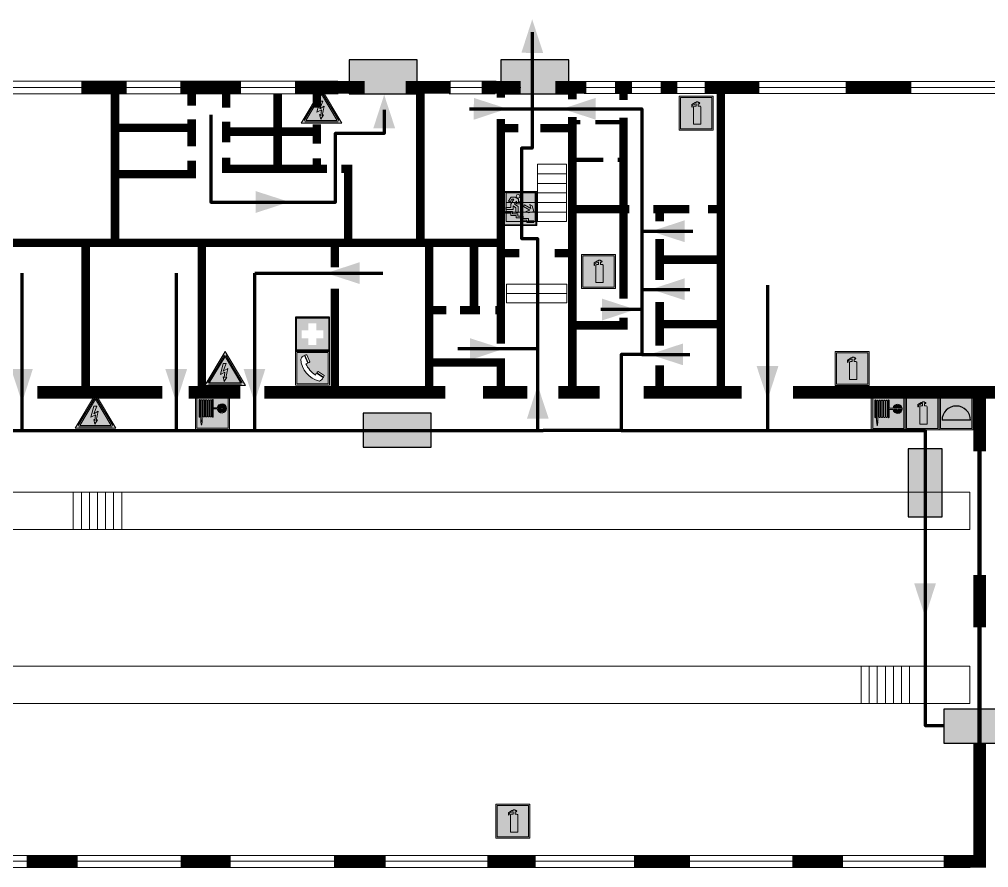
# Model space of a CAD drawing. Header units: millimetres. Extents: x 13114 to 67229, y 22859 to 38520.
# Drawn here: x 30221.7 to 30449.9, y 25887.1 to 26086.8 of the extents above; entities that cross this region are included whole.
import ezdxf

# ---------------------------------------------------------------- set-up
doc = ezdxf.new("R2010")
doc.units = ezdxf.units.MM
doc.layers.add('План_Штампы', color=7, linetype='Continuous')

# ---------------------------------------------------------------- blocks, each defined once
blk = doc.blocks.new('A$C7B4425F7')
at = {"true_color": 0xffffff}
blk.add_hatch(color=7, dxfattribs=at).paths.add_polyline_path([(0, 0), (-16, 0), (-16, -8), (0, -8)])
h = blk.add_hatch(color=126)
h.paths.add_polyline_path([(-0.2, -0.2), (-15.8, -0.2), (-15.8, -7.8), (-0.2, -7.8)])
h.paths.add_polyline_path([(-11.76, -2.03), (-11.76, -3.66), (-11.17, -3.66, -0.568275), (-11.17, -6.18), (-12.58, -6.18), (-12.58, -2.03)], flags=16)
h.paths.add_polyline_path([(-13.33, -4.12, -0.495768), (-13.59, -6.18), (-15.03, -6.18), (-15.03, -2.03), (-13.59, -2.03, -0.487973)], flags=16)
h.paths.add_polyline_path([(-10.25, -2.03), (-9.48, -2.03), (-9.48, -6.18), (-10.25, -6.18)], flags=16)
h.paths.add_polyline_path([(-13.84, -3.69), (-14.24, -3.69), (-14.24, -3.03), (-13.9, -3.03, -0.692621)], flags=0)
h.paths.add_polyline_path([(-9.15, -2.03), (-8.4, -2.03), (-8.04, -3.07), (-7.68, -2.03), (-6.93, -2.03), (-7.64, -4.1), (-6.93, -6.18), (-7.68, -6.18), (-8.04, -5.14), (-8.4, -6.18), (-9.15, -6.18), (-8.44, -4.1)], flags=16)
h.paths.add_polyline_path([(-11.76, -4.46), (-11.42, -4.46, -0.692621), (-11.36, -5.12), (-11.76, -5.12)], flags=0)
h.paths.add_polyline_path([(-13.9, -5.2), (-14.24, -5.2), (-14.24, -4.55), (-13.84, -4.55, -0.708038)], flags=0)
edge = h.paths.add_edge_path(flags=16)
edge.add_ellipse((-5.51, -4.08), major_axis=(0, 2.05), ratio=0.586184, start_angle=0, end_angle=360)
edge = h.paths.add_edge_path(flags=0)
edge.add_ellipse((-5.51, -4.08), major_axis=(0, 1.14), ratio=0.454828, start_angle=0, end_angle=360)
h.paths.add_polyline_path([(-4.13, -4.96, 0.377264), (-3.48, -4.52, 0.0555), (-3.16, -2.03), (-1.66, -2.03), (-1.66, -4.96), (-0.96, -4.96), (-0.96, -7.01), (-1.75, -7.01), (-1.75, -6.18), (-3.3, -6.18), (-3.3, -7.02), (-4.13, -7.02)], flags=16)
h.paths.add_polyline_path([(-2.73, -2.91), (-2.28, -2.91), (-2.28, -4.96), (-3.05, -4.96, 0.079136)], flags=0)
at = {"color": 126}
blk.add_lwpolyline([(-16, -8), (0, -8), (0, 0), (-16, 0)], close=True, dxfattribs=at)
blk = doc.blocks.new('вниз')
at = {"lineweight": 0, "true_color": 0xffffff}
h = blk.add_hatch(color=7, dxfattribs=at)
h.dxf.hatch_style = 1
h.paths.add_polyline_path([(40994.51, -4472.22), (40986.51, -4472.22), (40986.51, -4480.22), (40994.51, -4480.22)])
h.paths.add_polyline_path([(40994.31, -4472.42), (40994.31, -4480.01), (40986.71, -4480.01), (40986.71, -4472.42)], flags=16)
h.paths.add_polyline_path([(40988.43, -4473.53), (40989.43, -4473.53), (40990.19, -4473.96), (40990.19, -4474.6), (40991, -4474.6), (40991, -4475.06), (40989.73, -4475.06), (40989.73, -4474.46), (40989.3, -4475.18), (40990.17, -4475.7), (40990.17, -4477.11), (40989.63, -4477.11), (40989.63, -4476.01), (40988.94, -4475.59), (40988.94, -4476.46), (40988.94, -4476.46), (40987.47, -4476.46), (40987.26, -4476.46), (40987.26, -4475.92), (40988.4, -4475.92), (40988.4, -4475.2), (40989.1, -4473.99), (40988.66, -4473.99), (40988.24, -4474.7), (40987.86, -4474.47), (40988.41, -4473.56)], flags=0)
h.paths.add_polyline_path([(40990.55, -4473.29, -1), (40989.69, -4473.29, -1)], flags=0)
h.paths.add_polyline_path([(40988.85, -4476.89), (40988.85, -4477.43), (40990.1, -4477.43), (40990.1, -4477.99), (40991.34, -4477.99), (40991.34, -4478.54), (40992.59, -4478.54), (40992.59, -4479.09), (40993.83, -4479.09), (40993.83, -4479.52), (40992.17, -4479.52), (40992.17, -4478.97), (40990.91, -4478.97), (40990.91, -4478.41), (40989.68, -4478.41), (40989.68, -4477.86), (40988.43, -4477.86), (40988.43, -4477.31), (40987.6, -4477.31), (40987.18, -4477.31), (40987.18, -4476.89)], flags=0)
h.paths.add_polyline_path([(40991.61, -4475.33), (40993.12, -4476.2), (40992.9, -4475.27), (40993.48, -4475.6), (40993.83, -4476.88), (40992.56, -4477.22), (40991.97, -4476.88), (40992.9, -4476.61), (40991.38, -4475.74), (40991.58, -4475.39)], flags=0)
h.paths.add_polyline_path([(40990.19, -4473.96), (40989.43, -4473.53), (40988.43, -4473.53), (40988.41, -4473.56), (40987.86, -4474.47), (40988.24, -4474.7), (40988.66, -4473.99), (40989.1, -4473.99), (40988.4, -4475.2), (40988.4, -4475.92), (40987.26, -4475.92), (40987.26, -4476.46), (40987.47, -4476.46), (40988.94, -4476.46), (40988.94, -4476.27), (40988.94, -4475.59), (40989.63, -4476.01), (40989.63, -4477.11), (40990.17, -4477.11), (40990.17, -4475.7), (40989.3, -4475.18), (40989.73, -4474.46), (40989.73, -4475.06), (40991, -4475.06), (40991, -4474.6), (40990.19, -4474.6)], flags=0)
h.paths.add_polyline_path([(40990.55, -4473.29, 1), (40989.69, -4473.29, 1)], flags=0)
h.paths.add_polyline_path([(40991.61, -4475.33), (40991.58, -4475.39), (40991.38, -4475.74), (40992.9, -4476.61), (40991.97, -4476.88), (40992.56, -4477.22), (40993.83, -4476.88), (40993.48, -4475.6), (40992.9, -4475.27), (40993.12, -4476.2)], flags=0)
h.paths.add_polyline_path([(40990.1, -4477.43), (40988.85, -4477.43), (40988.85, -4476.89), (40987.18, -4476.89), (40987.18, -4477.31), (40987.6, -4477.31), (40988.43, -4477.31), (40988.43, -4477.86), (40989.68, -4477.86), (40989.68, -4478.41), (40990.91, -4478.41), (40990.91, -4478.97), (40992.17, -4478.97), (40992.17, -4479.52), (40993.83, -4479.52), (40993.83, -4479.09), (40992.59, -4479.09), (40992.59, -4478.54), (40991.34, -4478.54), (40991.34, -4477.99), (40990.1, -4477.99)], flags=0)
at = {"lineweight": 0}
h = blk.add_hatch(color=126, dxfattribs=at)
h.dxf.hatch_style = 1
h.paths.add_polyline_path([(40994.31, -4472.42), (40986.71, -4472.42), (40986.71, -4480.01), (40994.31, -4480.01)])
h.paths.add_polyline_path([(40988.43, -4473.53), (40989.43, -4473.53), (40990.19, -4473.96), (40990.19, -4474.6), (40991, -4474.6), (40991, -4475.06), (40989.73, -4475.06), (40989.73, -4474.46), (40989.3, -4475.18), (40990.17, -4475.7), (40990.17, -4477.11), (40989.63, -4477.11), (40989.63, -4476.01), (40988.94, -4475.59), (40988.94, -4476.46), (40988.94, -4476.46), (40987.47, -4476.46), (40987.26, -4476.46), (40987.26, -4475.92), (40988.4, -4475.92), (40988.4, -4475.2), (40989.1, -4473.99), (40988.66, -4473.99), (40988.24, -4474.7), (40987.86, -4474.47), (40988.41, -4473.56)], flags=16)
h.paths.add_polyline_path([(40990.55, -4473.29, -1), (40989.69, -4473.29, -1)], flags=16)
h.paths.add_polyline_path([(40988.85, -4476.89), (40988.85, -4477.43), (40990.1, -4477.43), (40990.1, -4477.99), (40991.34, -4477.99), (40991.34, -4478.54), (40992.59, -4478.54), (40992.59, -4479.09), (40993.83, -4479.09), (40993.83, -4479.52), (40992.17, -4479.52), (40992.17, -4478.97), (40990.91, -4478.97), (40990.91, -4478.41), (40989.68, -4478.41), (40989.68, -4477.86), (40988.43, -4477.86), (40988.43, -4477.31), (40987.6, -4477.31), (40987.18, -4477.31), (40987.18, -4476.89)], flags=16)
h.paths.add_polyline_path([(40991.61, -4475.33), (40993.12, -4476.2), (40992.9, -4475.27), (40993.48, -4475.6), (40993.83, -4476.88), (40992.56, -4477.22), (40991.97, -4476.88), (40992.9, -4476.61), (40991.38, -4475.74), (40991.58, -4475.39)], flags=16)
at = {"lineweight": 0, "true_color": 0xffffff}
h = blk.add_hatch(color=7, dxfattribs=at)
h.dxf.hatch_style = 1
h.paths.add_polyline_path([(40989.73, -4474.46), (40989.73, -4475.06), (40991, -4475.06), (40991, -4474.6), (40990.19, -4474.6), (40990.19, -4473.96), (40989.43, -4473.53), (40988.43, -4473.53), (40988.41, -4473.56), (40987.86, -4474.47), (40988.24, -4474.7), (40988.66, -4473.99), (40989.1, -4473.99), (40988.4, -4475.2), (40988.4, -4475.92), (40987.26, -4475.92), (40987.26, -4476.46), (40987.47, -4476.46), (40988.94, -4476.46), (40988.94, -4475.59), (40989.63, -4476.01), (40989.63, -4477.11), (40990.17, -4477.11), (40990.17, -4475.7), (40989.3, -4475.18)])
h.paths.add_polyline_path([(40989.69, -4473.29, 1), (40990.55, -4473.29, 1)])
h.paths.add_polyline_path([(40991.61, -4475.33), (40991.58, -4475.39), (40991.38, -4475.74), (40992.9, -4476.61), (40991.97, -4476.88), (40992.56, -4477.22), (40993.83, -4476.88), (40993.48, -4475.6), (40992.9, -4475.27), (40993.12, -4476.2)])
h.paths.add_polyline_path([(40990.1, -4477.43), (40988.85, -4477.43), (40988.85, -4476.89), (40987.18, -4476.89), (40987.18, -4477.31), (40987.6, -4477.31), (40988.43, -4477.31), (40988.43, -4477.86), (40989.68, -4477.86), (40989.68, -4478.41), (40990.91, -4478.41), (40990.91, -4478.97), (40992.17, -4478.97), (40992.17, -4479.52), (40993.83, -4479.52), (40993.83, -4479.09), (40992.59, -4479.09), (40992.59, -4478.54), (40991.34, -4478.54), (40991.34, -4477.99), (40990.1, -4477.99)])
at = {"color": 126, "lineweight": 0}
for points in [[(40986.51, -4472.22), (40994.51, -4472.22), (40994.51, -4480.22), (40986.51, -4480.22)], [(40986.71, -4472.42), (40994.31, -4472.42), (40994.31, -4480.01), (40986.71, -4480.01)]]:
    blk.add_lwpolyline(points, close=True, dxfattribs=at)
for points in [[(40987.47, -4476.46), (40987.26, -4476.46), (40987.26, -4475.92), (40988.4, -4475.92), (40988.4, -4475.2), (40989.1, -4473.99), (40988.66, -4473.99), (40988.24, -4474.7), (40987.86, -4474.47), (40988.41, -4473.56), (40988.43, -4473.53), (40989.43, -4473.53), (40990.19, -4473.96), (40990.19, -4474.6), (40991, -4474.6), (40991, -4475.06), (40989.73, -4475.06), (40989.73, -4474.46), (40989.3, -4475.18), (40990.17, -4475.7), (40990.17, -4477.11), (40989.63, -4477.11), (40989.63, -4476.01), (40988.94, -4475.59), (40988.94, -4476.46)], [(40987.47, -4476.46), (40988.94, -4476.46), (40988.94, -4476.27)], [(40991.58, -4475.39), (40991.38, -4475.74), (40992.9, -4476.61), (40991.97, -4476.88), (40992.56, -4477.22), (40993.83, -4476.88), (40993.48, -4475.6), (40992.9, -4475.27), (40993.12, -4476.2), (40991.61, -4475.33), (40991.58, -4475.39)], [(40987.6, -4477.31), (40987.18, -4477.31), (40987.18, -4476.89), (40988.85, -4476.89), (40988.85, -4477.43), (40990.1, -4477.43), (40990.1, -4477.99), (40991.34, -4477.99), (40991.34, -4478.54), (40992.59, -4478.54), (40992.59, -4479.09), (40993.83, -4479.09), (40993.83, -4479.52), (40992.17, -4479.52), (40992.17, -4478.97), (40990.91, -4478.97), (40990.91, -4478.41), (40989.68, -4478.41), (40989.68, -4477.86), (40988.43, -4477.86), (40988.43, -4477.31), (40987.6, -4477.31)]]:
    blk.add_lwpolyline(points, dxfattribs=at)
blk.add_circle((40990.12, -4473.29), 0.432, dxfattribs=at)
blk = doc.blocks.new('A$C3E6D3DDE')
at = {"lineweight": 5}
h = blk.add_hatch(color=40, dxfattribs=at)
h.paths.add_polyline_path([(24.1, 1.45), (16.46, -11.35), (31.74, -11.35)])
h.paths.add_polyline_path([(24.09, -0.46), (30.03, -10.41), (18.14, -10.41)], flags=16)
h.paths.add_polyline_path([(24.54, -3.08), (23.41, -6.02), (25.13, -5.01), (24.33, -8.5), (24.82, -8.27), (23.79, -9.86), (23.4, -8.04), (23.8, -8.43), (24.04, -6.29), (22.39, -7.25), (23.44, -3.08)], flags=0)
h = blk.add_hatch(color=256, dxfattribs=at)
h.paths.add_polyline_path([(24.37, 0.03, 0.567511), (23.82, 0.03), (17.59, -10.4, 0.582454), (17.86, -10.88), (30.32, -10.88, 0.582149), (30.6, -10.4)])
h.paths.add_polyline_path([(24.09, -0.46), (18.14, -10.41), (30.03, -10.41)], flags=16)
h.paths.add_polyline_path([(24.54, -3.08), (23.41, -6.02), (25.13, -5.01), (24.33, -8.5), (24.82, -8.27), (23.79, -9.86), (23.4, -8.04), (23.8, -8.43), (24.04, -6.29), (22.39, -7.25), (23.44, -3.08)], flags=0)
h = blk.add_hatch(color=40, dxfattribs=at)
h.paths.add_polyline_path([(24.09, -0.46), (18.14, -10.41), (30.03, -10.41)])
h.paths.add_polyline_path([(24.82, -8.27), (23.79, -9.86), (23.4, -8.04), (23.8, -8.43), (24.04, -6.29), (22.39, -7.25), (23.44, -3.08), (24.54, -3.08), (23.41, -6.02), (25.13, -5.01), (24.33, -8.5)], flags=16)
at = {"color": 40, "lineweight": 5}
for p, q in [((16.46, -11.35), (24.1, 1.45)), ((24.1, 1.45), (31.74, -11.35))]:
    blk.add_line(p, q, dxfattribs=at)
at = {"lineweight": 5}
for p, q in [((17.59, -10.4), (23.82, 0.03)), ((24.37, 0.03), (30.6, -10.4)), ((18.14, -10.41), (24.09, -0.46)), ((23.44, -3.08), (22.39, -7.25)), ((23.41, -6.02), (24.54, -3.08)), ((24.54, -3.08), (23.44, -3.08)), ((24.09, -0.46), (30.03, -10.41)), ((22.39, -7.25), (24.04, -6.29)), ((25.13, -5.01), (23.41, -6.02)), ((24.04, -6.29), (23.8, -8.43)), ((24.33, -8.5), (25.13, -5.01)), ((17.86, -10.88), (30.32, -10.88)), ((18.14, -10.41), (30.03, -10.41)), ((23.8, -8.43), (23.4, -8.04)), ((23.4, -8.04), (23.79, -9.86)), ((23.79, -9.86), (24.82, -8.27)), ((24.82, -8.27), (24.33, -8.5))]:
    blk.add_line(p, q, dxfattribs=at)
at = {"color": 50, "lineweight": 5}
blk.add_line((31.74, -11.35), (16.46, -11.35), dxfattribs=at)
blk = doc.blocks.new('A$C37112FD5')
at = {"true_color": 0xf5f5ff}
h = blk.add_hatch(color=7, dxfattribs=at)
h.dxf.hatch_style = 1
h.paths.add_polyline_path([(12.8, -7.4), (0, -7.4), (0, -20.2), (12.8, -20.2)])
h.paths.add_polyline_path([(12.29, -7.91), (12.29, -19.69), (0.51, -19.69), (0.51, -7.91)], flags=16)
h.paths.add_polyline_path([(4.98, -9.04, -0.42597), (5.17, -9.22), (5.17, -12.25), (5.17, -15.29, -0.432244), (4.98, -15.47), (4.83, -15.47, -0.42597), (4.64, -15.29), (4.64, -12.25), (4.64, -9.22, -0.432244), (4.83, -9.04)], flags=0)
h.paths.add_polyline_path([(4.28, -9.22), (4.28, -12.25), (4.28, -15.29, -0.432244), (4.09, -15.47), (3.94, -15.47, -0.42597), (3.75, -15.29), (3.75, -12.25), (3.75, -9.22, -0.432244), (3.94, -9.04), (4.09, -9.04, -0.42597)], flags=0)
h.paths.add_polyline_path([(5.72, -9.04), (5.87, -9.04, -0.42597), (6.06, -9.22), (6.06, -12.25), (6.06, -15.29, -0.432244), (5.87, -15.47), (5.72, -15.47, -0.42597), (5.53, -15.29), (5.53, -12.25), (5.53, -9.22, -0.432244)], flags=0)
h.paths.add_polyline_path([(6.42, -8.9), (6.5, -8.9, -0.42597), (6.69, -9.08), (6.69, -12.03), (8.21, -12.03, -15.824349), (8.21, -12.47), (6.69, -12.47), (6.69, -15.42, -0.432244), (6.5, -15.6), (6.42, -15.6)], flags=0)
h.paths.add_polyline_path([(3.39, -9.22), (3.39, -12.25), (3.39, -15.29, -0.432244), (3.2, -15.47), (3.05, -15.47, -0.42597), (2.85, -15.29), (2.85, -12.25), (2.85, -9.22, -0.432244), (3.05, -9.04), (3.2, -9.04, -0.42597)], flags=0)
h.paths.add_polyline_path([(2.5, -9.22), (2.5, -16.71), (1.96, -16.71), (1.96, -9.22, -0.432244), (2.15, -9.04), (2.31, -9.04, -0.42597)], flags=0)
h.paths.add_polyline_path([(1.61, -8.9), (1.61, -15.6), (1.57, -15.6, -0.42597), (1.37, -15.42), (1.37, -12.03), (1.37, -9.09, -0.432244), (1.57, -8.9)], flags=0)
h.paths.add_polyline_path([(9.76, -10.81), (9.76, -12.03), (8.49, -12.03, -0.336371)], flags=0)
h.paths.add_polyline_path([(8.49, -12.47), (9.76, -12.47), (9.76, -13.7, -0.336371)], flags=0)
h.paths.add_polyline_path([(10.11, -10.81, -0.336371), (11.38, -12.03), (10.11, -12.03)], flags=0)
h.paths.add_polyline_path([(10.11, -12.47), (11.38, -12.47, -0.336371), (10.11, -13.7)], flags=0)
h.paths.add_polyline_path([(2.5, -16.84), (2.5, -17.05), (1.97, -17.05), (1.97, -16.84)], flags=0)
h.paths.add_polyline_path([(2.5, -17.24, -0.033778), (2.24, -18.6, -0.033778), (1.97, -17.24)], flags=0)
h = blk.add_hatch(color=242)
h.dxf.hatch_style = 1
h.paths.add_polyline_path([(12.29, -7.91), (0.51, -7.91), (0.51, -19.69), (12.29, -19.69)])
h.paths.add_polyline_path([(6.42, -15.6), (6.42, -8.9), (6.5, -8.9, -0.42597), (6.69, -9.08), (6.69, -12.03), (8.21, -12.03, -15.824349), (8.21, -12.47), (6.69, -12.47), (6.69, -15.42, -0.432244), (6.5, -15.6)], flags=16)
h.paths.add_polyline_path([(5.87, -15.47), (5.72, -15.47, -0.42597), (5.53, -15.29), (5.53, -12.25), (5.53, -9.22, -0.432244), (5.72, -9.04), (5.87, -9.04, -0.42597), (6.06, -9.22), (6.06, -12.25), (6.06, -15.29, -0.432244)], flags=16)
h.paths.add_polyline_path([(4.98, -15.47), (4.83, -15.47, -0.42597), (4.64, -15.29), (4.64, -12.25), (4.64, -9.22, -0.432244), (4.83, -9.04), (4.98, -9.04, -0.42597), (5.17, -9.22), (5.17, -12.25), (5.17, -15.29, -0.432244)], flags=16)
h.paths.add_polyline_path([(4.09, -15.47), (3.94, -15.47, -0.42597), (3.75, -15.29), (3.75, -12.25), (3.75, -9.22, -0.432244), (3.94, -9.04), (4.09, -9.04, -0.42597), (4.28, -9.22), (4.28, -12.25), (4.28, -15.29, -0.432244)], flags=16)
h.paths.add_polyline_path([(3.2, -15.47), (3.05, -15.47, -0.42597), (2.85, -15.29), (2.85, -12.25), (2.85, -9.22, -0.432244), (3.05, -9.04), (3.2, -9.04, -0.42597), (3.39, -9.22), (3.39, -12.25), (3.39, -15.29, -0.432244)], flags=16)
h.paths.add_polyline_path([(2.5, -17.05), (1.97, -17.05), (1.97, -16.84), (2.5, -16.84)], flags=16)
h.paths.add_polyline_path([(2.5, -17.24, -0.033778), (2.24, -18.6, -0.033778), (1.97, -17.24)], flags=16)
h.paths.add_polyline_path([(2.5, -16.71), (1.96, -16.71), (1.96, -9.22, -0.432244), (2.15, -9.04), (2.31, -9.04, -0.42597), (2.5, -9.22)], flags=16)
h.paths.add_polyline_path([(1.61, -15.6), (1.57, -15.6, -0.42597), (1.37, -15.42), (1.37, -12.03), (1.37, -9.09, -0.432244), (1.57, -8.9), (1.61, -8.9)], flags=16)
h.paths.add_polyline_path([(8.49, -12.47), (9.76, -12.47), (9.76, -13.7, -0.336371)], flags=0)
h.paths.add_polyline_path([(10.11, -13.7), (10.11, -12.47), (11.38, -12.47, -0.336371)], flags=0)
h.paths.add_polyline_path([(8.49, -12.03, -0.336371), (9.76, -10.81), (9.76, -12.03)], flags=0)
h.paths.add_polyline_path([(10.11, -12.03), (10.11, -10.81, -0.336371), (11.38, -12.03)], flags=0)
h = blk.add_hatch(color=7, dxfattribs=at)
h.dxf.hatch_style = 1
h.paths.add_polyline_path([(1.61, -8.9), (1.57, -8.9, 0.432244), (1.37, -9.09), (1.37, -12.03), (1.37, -15.42, 0.42597), (1.57, -15.6), (1.61, -15.6)])
h.paths.add_polyline_path([(2.5, -9.22, 0.42597), (2.31, -9.04), (2.15, -9.04, 0.432244), (1.96, -9.22), (1.96, -16.71), (2.5, -16.71)])
h.paths.add_polyline_path([(2.5, -16.84), (1.97, -16.84), (1.97, -17.05), (2.5, -17.05)])
h.paths.add_polyline_path([(2.5, -17.24), (1.97, -17.24, 0.033778), (2.24, -18.6, 0.033778)])
h.paths.add_polyline_path([(3.39, -12.25), (3.39, -9.22, 0.42597), (3.2, -9.04), (3.05, -9.04, 0.432244), (2.85, -9.22), (2.85, -12.25), (2.85, -15.29, 0.42597), (3.05, -15.47), (3.2, -15.47, 0.432244), (3.39, -15.29)])
h.paths.add_polyline_path([(4.28, -12.25), (4.28, -9.22, 0.42597), (4.09, -9.04), (3.94, -9.04, 0.432244), (3.75, -9.22), (3.75, -12.25), (3.75, -15.29, 0.42597), (3.94, -15.47), (4.09, -15.47, 0.432244), (4.28, -15.29)])
h.paths.add_polyline_path([(5.17, -12.25), (5.17, -9.22, 0.42597), (4.98, -9.04), (4.83, -9.04, 0.432244), (4.64, -9.22), (4.64, -12.25), (4.64, -15.29, 0.42597), (4.83, -15.47), (4.98, -15.47, 0.432244), (5.17, -15.29)])
h.paths.add_polyline_path([(6.06, -12.25), (6.06, -9.22, 0.42597), (5.87, -9.04), (5.72, -9.04, 0.432244), (5.53, -9.22), (5.53, -12.25), (5.53, -15.29, 0.42597), (5.72, -15.47), (5.87, -15.47, 0.432244), (6.06, -15.29)])
h.paths.add_polyline_path([(6.69, -12.47), (8.21, -12.47, 15.824349), (8.21, -12.03), (6.69, -12.03), (6.69, -9.08, 0.42597), (6.5, -8.9), (6.42, -8.9), (6.42, -15.6), (6.5, -15.6, 0.432244), (6.69, -15.42)])
h.paths.add_polyline_path([(8.49, -12.47), (9.76, -12.47), (9.76, -13.7, -0.336371)], flags=16)
h.paths.add_polyline_path([(8.49, -12.03, -0.336371), (9.76, -10.81), (9.76, -12.03)], flags=16)
h.paths.add_polyline_path([(10.11, -12.47), (11.38, -12.47, -0.336371), (10.11, -13.7)], flags=16)
h.paths.add_polyline_path([(10.11, -12.03), (10.11, -10.81, -0.336371), (11.38, -12.03)], flags=16)
h = blk.add_hatch(color=242)
h.dxf.hatch_style = 1
h.paths.add_polyline_path([(9.76, -10.81, 0.336371), (8.49, -12.03), (9.76, -12.03)])
h.paths.add_polyline_path([(10.11, -10.81), (10.11, -12.03), (11.38, -12.03, 0.336371)])
h.paths.add_polyline_path([(11.38, -12.47), (10.11, -12.47), (10.11, -13.7, 0.336371)])
h.paths.add_polyline_path([(9.76, -12.47), (8.49, -12.47, 0.336371), (9.76, -13.7)])
at = {"color": 242, "lineweight": 5}
for p, q in [((0, -20.2), (0, -7.4)), ((0, -7.4), (12.8, -7.4)), ((1.37, -12.03), (1.37, -9.08)), ((1.57, -8.9), (1.61, -8.9)), ((1.61, -8.9), (1.61, -15.6)), ((1.96, -16.71), (1.96, -9.22)), ((2.15, -9.04), (2.31, -9.04)), ((2.5, -16.71), (2.5, -9.22)), ((2.85, -12.25), (2.85, -9.22)), ((3.05, -9.04), (3.2, -9.04)), ((3.39, -12.25), (3.39, -9.22)), ((3.75, -12.25), (3.75, -9.22)), ((3.94, -9.04), (4.09, -9.04)), ((4.28, -12.25), (4.28, -9.22)), ((4.64, -12.25), (4.64, -9.22)), ((4.83, -9.04), (4.98, -9.04)), ((5.17, -12.25), (5.17, -9.22)), ((5.53, -12.25), (5.53, -9.22)), ((5.72, -9.04), (5.87, -9.04)), ((6.06, -12.25), (6.06, -9.22)), ((6.42, -8.9), (6.42, -15.6)), ((6.5, -8.9), (6.42, -8.9)), ((6.69, -12.03), (6.69, -9.08)), ((9.76, -10.81), (9.76, -12.03)), ((10.11, -10.81), (10.11, -12.03)), ((12.8, -20.2), (12.8, -7.4)), ((1.37, -12.03), (1.37, -15.42)), ((2.85, -12.25), (2.85, -15.29)), ((3.39, -12.25), (3.39, -15.29)), ((3.75, -12.25), (3.75, -15.29)), ((4.28, -12.25), (4.28, -15.29)), ((4.64, -12.25), (4.64, -15.29)), ((5.17, -12.25), (5.17, -15.29)), ((5.53, -12.25), (5.53, -15.29)), ((6.06, -12.25), (6.06, -15.29)), ((8.21, -12.03), (6.69, -12.03)), ((8.21, -12.47), (6.69, -12.47)), ((6.69, -12.47), (6.69, -15.42)), ((9.76, -12.03), (8.49, -12.03)), ((9.76, -12.47), (8.49, -12.47)), ((9.76, -12.47), (9.76, -13.7)), ((11.38, -12.03), (10.11, -12.03)), ((11.38, -12.47), (10.11, -12.47)), ((10.11, -12.47), (10.11, -13.7)), ((1.57, -15.6), (1.61, -15.6)), ((1.96, -16.71), (2.5, -16.71)), ((1.97, -16.84), (2.5, -16.84)), ((1.97, -17.05), (1.97, -16.84)), ((2.5, -17.05), (1.97, -17.05)), ((1.97, -17.24), (2.5, -17.24)), ((2.5, -16.84), (2.5, -17.05)), ((3.05, -15.47), (3.2, -15.47)), ((3.94, -15.47), (4.09, -15.47)), ((4.83, -15.47), (4.98, -15.47)), ((5.72, -15.47), (5.87, -15.47)), ((6.42, -15.6), (6.5, -15.6)), ((0, -20.2), (12.8, -20.2))]:
    blk.add_line(p, q, dxfattribs=at)
blk.add_lwpolyline([(0.51, -7.91), (12.29, -7.91), (12.29, -19.69), (0.51, -19.69)], close=True, dxfattribs=at)
for centre, radius, start, end in [((1.56, -9.09), 0.182, 87.1027, 180.6071), ((2.15, -9.22), 0.182, 87.1027, 180.6071), ((2.32, -9.22), 0.182, 359.3929, 92.8973), ((3.04, -9.22), 0.182, 87.1027, 180.6071), ((3.21, -9.22), 0.182, 359.3929, 92.8973), ((3.93, -9.22), 0.182, 87.1027, 180.6071), ((4.1, -9.22), 0.182, 359.3929, 92.8973), ((4.82, -9.22), 0.182, 87.1027, 180.6071), ((4.99, -9.22), 0.182, 359.3929, 92.8973), ((5.71, -9.22), 0.182, 87.1027, 180.6071), ((5.88, -9.22), 0.182, 359.3929, 92.8973), ((6.51, -9.09), 0.182, 359.3929, 92.8973), ((9.93, -12.25), 1.74, 187.2319, 172.7681), ((9.93, -12.25), 1.46, 96.9927, 171.3585), ((9.93, -12.25), 1.46, 8.6415, 83.0073), ((9.93, -12.25), 1.46, 188.6415, 263.0073), ((9.93, -12.25), 1.46, 276.9927, 351.3585), ((1.56, -15.42), 0.182, 179.3929, 272.8973), ((12.17, -15.98), 10.27, 187.041, 194.7793), ((-7.7, -15.98), 10.27, 345.2207, 352.959), ((3.04, -15.29), 0.182, 179.3929, 272.8973), ((3.21, -15.29), 0.182, 267.1027, 0.6071), ((3.93, -15.29), 0.182, 179.3929, 272.8973), ((4.1, -15.29), 0.182, 267.1027, 0.6071), ((4.82, -15.29), 0.182, 179.3929, 272.8973), ((4.99, -15.29), 0.182, 267.1027, 0.6071), ((5.71, -15.29), 0.182, 179.3929, 272.8973), ((5.88, -15.29), 0.182, 267.1027, 0.6071), ((6.51, -15.42), 0.182, 267.1027, 0.6071)]:
    blk.add_arc(centre, radius, start, end, dxfattribs=at)
blk = doc.blocks.new('A$C456E1F9C')
at = {"lineweight": 5}
h = blk.add_hatch(color=242, dxfattribs=at)
h.paths.add_polyline_path([(0.51, -1.47), (0.51, -13.26), (12.29, -13.26), (12.29, -1.47)])
h.paths.add_polyline_path([(5.42, -4.95, -0.254479), (4.78, -5.4), (3.52, -2.53, -0.209735), (4.23, -2.4)], flags=16)
h.paths.add_polyline_path([(8.53, -8.6), (10.87, -10.17), (10.54, -10.76), (8.03, -9.13, -0.192251)], flags=16)
h.paths.add_polyline_path([(4.61, -5.49, 0.005518), (3.87, -5.72, 0.128647), (7.49, -10.01, 0.00809), (7.83, -9.33), (10.47, -10.97, -0.16736), (8.99, -12.25, -0.327862), (1.95, -3.95, -0.166952), (3.36, -2.62)], flags=16)
at = {"color": 242, "lineweight": 5}
for p, q in [((0, -13.77), (0, -0.97)), ((12.8, -0.97), (0, -0.97)), ((4.61, -5.49), (3.36, -2.62)), ((3.52, -2.53), (4.78, -5.4)), ((4.23, -2.4), (5.42, -4.95)), ((12.8, -13.77), (12.8, -0.97)), ((7.83, -9.33), (10.47, -10.97)), ((8.03, -9.13), (10.54, -10.76)), ((10.81, -10.12), (8.53, -8.6)), ((10.54, -10.76), (10.8, -10.3)), ((10.8, -10.3), (10.81, -10.12)), ((0, -13.77), (12.8, -13.77))]:
    blk.add_line(p, q, dxfattribs=at)
blk.add_lwpolyline([(0.51, -1.47), (12.29, -1.47), (12.29, -13.26), (0.51, -13.26)], close=True, dxfattribs=at)
for centre, radius, start, end in [((4.59, -5.34), 2.99, 114.2845, 152.1974), ((4.02, -3.27), 0.891, 76.3284, 123.7092), ((11.12, -3.31), 9.19, 183.9915, 256.6009), ((14.98, -39.1), 35.17, 107.1487, 108.4135), ((13.86, -0.94), 11.08, 205.5536, 234.8762), ((4.68, -4.59), 0.824, 276.9621, 334.0723), ((-13.31, 0.8), 23.44, 332.5487, 334.4027), ((8.94, -9.5), 0.989, 114.4092, 157.9388), ((7.87, -9.46), 3, 291.9291, 329.9329)]:
    blk.add_arc(centre, radius, start, end, dxfattribs=at)
blk = doc.blocks.new('A$C18900ED3')
h = blk.add_hatch(color=126)
h.paths.add_polyline_path([(-0.18, -0.18), (-7.02, -0.18), (-7.02, -7.02), (-0.18, -7.02)])
h.paths.add_polyline_path([(-5.89, -4.46), (-5.89, -2.77), (-4.46, -2.77), (-4.46, -1.31), (-2.77, -1.31), (-2.77, -2.77), (-1.33, -2.77), (-1.33, -4.46), (-2.77, -4.46), (-2.77, -5.89), (-4.46, -5.89), (-4.46, -4.46)], flags=16)
at = {"color": 126}
for p, q in [((-7.2, 0), (-7.2, -7.2)), ((0, 0), (-7.2, 0)), ((0, -7.2), (0, 0)), ((-7.02, -7.02), (-7.02, -0.18)), ((-7.02, -0.18), (-0.18, -0.18)), ((-0.18, -0.18), (-0.18, -7.02)), ((-7.2, -7.2), (0, -7.2)), ((-0.18, -7.02), (-7.02, -7.02))]:
    blk.add_line(p, q, dxfattribs=at)
blk = doc.blocks.new('A$C3AD82952')
at = {"true_color": 0xf5f5ff}
h = blk.add_hatch(color=7, dxfattribs=at)
h.dxf.hatch_style = 1
h.paths.add_polyline_path([(8.21, 8.73, 0.414214), (7.89, 9.05), (7.22, 9.05), (7.22, 9.92), (7.59, 9.92, 1), (7.57, 10.36), (7.22, 10.36), (7.22, 10.6), (6.43, 10.6), (6.43, 10.36), (6.01, 10.36), (4.74, 9.59), (4.74, 8.69), (4.98, 8.73), (4.98, 9.26), (6.12, 9.91), (6.43, 9.91), (6.43, 9.05), (5.76, 9.05, 0.414214), (5.44, 8.73), (5.44, 2.2), (8.21, 2.2)], flags=0)
h.paths.add_polyline_path([(12.8, 12.8), (0, 12.8), (0, 0), (12.8, 0)])
h.paths.add_polyline_path([(0.51, 12.29), (12.29, 12.29), (12.29, 0.51), (0.51, 0.51)], flags=16)
h.paths.add_polyline_path([(4.74, 9.59), (6.01, 10.36), (6.43, 10.36), (6.43, 10.6), (7.22, 10.6), (7.22, 10.36), (7.59, 10.36, -0.94586), (7.59, 9.92), (7.22, 9.92), (7.22, 9.05), (7.89, 9.05, -0.414214), (8.21, 8.73), (8.21, 2.2), (5.44, 2.2), (5.44, 8.73, -0.414214), (5.76, 9.05), (6.43, 9.05), (6.43, 9.91), (6.12, 9.91), (4.98, 9.26), (4.98, 8.73), (4.74, 8.69)], flags=0)
h = blk.add_hatch(color=242)
h.dxf.hatch_style = 1
h.paths.add_polyline_path([(12.29, 12.29), (0.51, 12.29), (0.51, 0.51), (12.29, 0.51)])
h.paths.add_polyline_path([(4.74, 8.69), (4.74, 9.59), (6.01, 10.36), (6.43, 10.36), (6.43, 10.6), (7.22, 10.6), (7.22, 10.36), (7.59, 10.36, -0.94586), (7.59, 9.92), (7.22, 9.92), (7.22, 9.05), (7.89, 9.05, -0.414214), (8.21, 8.73), (8.21, 2.2), (5.44, 2.2), (5.44, 8.73, -0.414214), (5.76, 9.05), (6.43, 9.05), (6.43, 9.91), (6.12, 9.91), (4.98, 9.26), (4.98, 8.73)], flags=16)
h = blk.add_hatch(color=7, dxfattribs=at)
h.dxf.hatch_style = 1
h.paths.add_polyline_path([(8.21, 8.73, 0.414214), (7.89, 9.05), (7.22, 9.05), (7.22, 9.92), (7.59, 9.92, 1), (7.57, 10.36), (7.22, 10.36), (7.22, 10.6), (6.43, 10.6), (6.43, 10.36), (6.01, 10.36), (4.74, 9.59), (4.74, 8.69), (4.98, 8.73), (4.98, 9.26), (6.12, 9.91), (6.43, 9.91), (6.43, 9.05), (5.76, 9.05, 0.414214), (5.44, 8.73), (5.44, 2.2), (8.21, 2.2)])
at = {"color": 242, "lineweight": 5}
for p, q in [((0, 0), (0, 12.8)), ((0, 12.8), (12.8, 12.8)), ((12.8, 0), (12.8, 12.8)), ((6.01, 10.36), (4.74, 9.59)), ((4.74, 9.59), (4.74, 8.69)), ((4.74, 8.69), (4.98, 8.73)), ((4.98, 9.26), (6.12, 9.91)), ((4.98, 8.73), (4.98, 9.26)), ((5.44, 2.2), (5.44, 8.73)), ((5.76, 9.05), (6.43, 9.05)), ((6.01, 10.36), (6.43, 10.36)), ((6.12, 9.91), (6.43, 9.91)), ((7.22, 10.6), (6.43, 10.6)), ((6.43, 10.6), (6.43, 10.36)), ((6.43, 9.91), (6.43, 9.05)), ((7.22, 10.36), (7.22, 10.6)), ((7.59, 10.36), (7.22, 10.36)), ((7.22, 9.05), (7.22, 9.92)), ((7.59, 9.92), (7.22, 9.92)), ((7.89, 9.05), (7.22, 9.05)), ((8.21, 2.2), (8.21, 8.73)), ((0, 0), (12.8, 0)), ((5.44, 2.2), (8.21, 2.2))]:
    blk.add_line(p, q, dxfattribs=at)
blk.add_lwpolyline([(0.51, 12.29), (12.29, 12.29), (12.29, 0.51), (0.51, 0.51)], close=True, dxfattribs=at)
for centre, radius, start, end in [((5.76, 8.73), 0.32, 90, 180), ((7.58, 10.14), 0.223, 273.1875, 86.8125), ((7.89, 8.73), 0.32, 0, 90)]:
    blk.add_arc(centre, radius, start, end, dxfattribs=at)
blk = doc.blocks.new('A$C1E1F2D43')
at = {"true_color": 0xffffff}
blk.add_hatch(color=7, dxfattribs=at).paths.add_polyline_path([(8, 0), (0, 0), (0, -8), (8, -8)])
h = blk.add_hatch(color=242)
h.paths.add_polyline_path([(0.32, -0.32), (0.32, -7.68), (7.68, -7.68), (7.68, -0.32)])
h.paths.add_polyline_path([(7.35, -5.71), (0.65, -5.71, -1)], flags=16)
at = {"color": 242, "lineweight": 5}
for p, q in [((0, 0), (8, 0)), ((0, -8), (0, 0)), ((0, 0), (8, 0)), ((8, -8), (8, 0)), ((0, -8), (8, -8))]:
    blk.add_line(p, q, dxfattribs=at)
at = {"color": 242}
blk.add_line((7.35, -5.71), (0.65, -5.71), dxfattribs=at)
at = {"color": 242, "lineweight": 5}
blk.add_lwpolyline([(0.32, -0.32), (7.68, -0.32), (7.68, -7.68), (0.32, -7.68)], close=True, dxfattribs=at)
at = {"color": 242}
blk.add_arc((4, -5.71), 3.35, 0, 180, dxfattribs=at)
blk = doc.blocks.new('A$C32E8229D')
at = {"true_color": 0xffffff}
blk.add_hatch(color=7, dxfattribs=at).paths.add_polyline_path([(0, 0), (0, -8), (16, -8), (16, 0)])
h = blk.add_hatch(color=126)
h.paths.add_polyline_path([(0.2, -0.2), (15.8, -0.2), (15.8, -7.8), (0.2, -7.8)])
h.paths.add_polyline_path([(13.49, -2.05), (12.08, -2.05), (11.37, -2.63, 0.162397), (11.29, -2.84), (11.29, -3.63), (10.35, -3.63), (10.35, -4.05), (11.68, -4.05), (11.68, -3.48), (12.26, -4.28), (11.29, -5.1), (11.29, -6.78), (11.85, -6.78), (11.85, -5.44), (12.8, -4.64), (12.8, -5.94), (14.46, -5.94), (14.46, -5.39), (13.45, -5.39), (13.45, -3.97), (12.46, -2.59), (13.15, -2.59), (13.69, -3.34), (14.18, -3)], flags=16)
h.paths.add_polyline_path([(10.74, -1.82, 1), (11.8, -1.82, 1)], flags=16)
h.paths.add_polyline_path([(9.39, -3.59), (5.99, -3.59), (6.56, -3.03), (5.91, -3.03), (5.1, -3.83), (5.91, -4.64), (6.56, -4.64), (5.99, -4.09), (9.39, -4.09)], flags=16)
h.paths.add_polyline_path([(4.29, -1.08), (1.72, -1.08), (1.72, -6.6), (4.29, -6.6)], flags=16)
at = {"color": 126}
blk.add_lwpolyline([(16, -8), (0, -8), (0, 0), (16, 0)], close=True, dxfattribs=at)

msp = doc.modelspace()

# ---------------------------------------------------------------- linework, layer by layer
at = {"color": 126, "lineweight": 100, "true_color": 0x008754}
for points in [[(30342.45, 26083.86), (30342.45, 26065.8)], [(30266.78, 26064.4), (30266.78, 26043.81), (30296.1, 26043.81), (30296.1, 26060.06), (30307.69, 26060.06), (30307.69, 26065.51)], [(30327.72, 26065.8), (30368.27, 26065.8), (30368.27, 26036.98), (30380.31, 26036.98)], [(30342.45, 26065.8), (30342.45, 26056.55), (30339.93, 26056.55), (30339.93, 26035.22), (30343.7, 26035.22), (30343.7, 25989.99)], [(30368.27, 26036.98), (30368.27, 26023.23), (30379.58, 26023.23)], [(30222.35, 25989.99), (30222.35, 26021.14), (30222.35, 26027.1)], [(30258.67, 25989.99), (30258.67, 26021.14), (30258.67, 26027.1)], [(30277.1, 25989.99), (30277.1, 26021.14), (30277.1, 26027.1)], [(30277.1, 26027.1), (30307.26, 26027.1)], [(30368.27, 26023.23), (30368.27, 26018.48), (30358.64, 26018.48)], [(30368.27, 26007.9), (30363.39, 26007.9), (30363.39, 25989.99), (30397.91, 25989.99), (30397.91, 26024.27)], [(30368.27, 26018.48), (30368.27, 26007.9), (30379.58, 26007.9)], [(30343.7, 26009.22), (30324.91, 26009.22)], [(30178.91, 25989.99), (30345.01, 25989.99)], [(30363.39, 25989.99), (30345.01, 25989.99)], [(30397.91, 25989.99), (30435, 25989.99), (30435, 25920.56), (30439.43, 25920.56)]]:
    msp.add_lwpolyline(points, dxfattribs=at)
at = {"lineweight": 0}
for points in [[(30216.13, 26072.29), (30296.64, 26072.29)], [(30216.76, 26070.81), (30297.27, 26070.81)], [(30323.11, 26072.29), (30333.98, 26072.29)], [(30323.27, 26070.81), (30334.14, 26070.81)], [(30335.06, 26070.81), (30339.74, 26070.81)], [(30355.02, 26072.25), (30529.43, 26072.25)], [(30355.17, 26070.81), (30529.58, 26070.81)], [(30216.23, 26069.33), (30296.74, 26069.33)], [(30322.89, 26069.33), (30333.75, 26069.33)], [(30354.73, 26069.36), (30529.14, 26069.36)], [(30055.72, 25889.93), (30445.61, 25889.93)], [(30056.06, 25888.55), (30445.94, 25888.55)], [(30055.72, 25887.08), (30445.61, 25887.08)]]:
    msp.add_lwpolyline(points, dxfattribs=at)
at = {"lineweight": 100, "const_width": 3}
for points in [[(30236.25, 26070.81), (30246.96, 26070.81)], [(30259.58, 26070.81), (30273.86, 26070.81)], [(30286.61, 26070.81), (30302.99, 26070.81)], [(30312.69, 26070.81), (30323.27, 26070.81)], [(30330.55, 26070.81), (30339.74, 26070.81)], [(30347.89, 26070.81), (30355.17, 26070.81)], [(30361.93, 26070.81), (30365.92, 26070.81)], [(30372.68, 26070.81), (30376.67, 26070.81)], [(30383.08, 26070.81), (30395.91, 26070.81)], [(30416.26, 26070.81), (30431.72, 26070.81)], [(30255.35, 25999.01), (30225.9, 25999.01)], [(30273.7, 25999.01), (30261.53, 25999.01)], [(30322.02, 25999.01), (30279.34, 25999.01)], [(30341.32, 25999.01), (30330.84, 25999.01)], [(30358.37, 25999.01), (30348.58, 25999.01)], [(30391.79, 25999.01), (30368.71, 25999.01)], [(30447.81, 25999.01), (30403.91, 25999.01)], [(30465.5, 25999.01), (30447.81, 25999.01), (30447.81, 25985.1)], [(30447.81, 25956), (30447.81, 25943.66)], [(30447.81, 25916.21), (30447.81, 25888.55), (30439.38, 25888.55)], [(30235.37, 25888.55), (30223.39, 25888.55)], [(30271.47, 25888.55), (30259.68, 25888.55)], [(30307.94, 25888.55), (30295.79, 25888.55)], [(30343.25, 25888.55), (30331.85, 25888.55)], [(30379.64, 25888.55), (30366.42, 25888.55)], [(30415.66, 25888.55), (30403.72, 25888.55)]]:
    msp.add_lwpolyline(points, dxfattribs=at)
at = {"lineweight": 0}
for points, const_width in [([(30244.19, 26034.21), (30244.19, 26070.67), (30244.19, 26050.38), (30262.24, 26050.38), (30262.24, 26053.6)], 2), ([(30262.24, 26066.56), (30262.24, 26070.66)], 2), ([(30270.38, 26070.34), (30270.38, 26066.02)], 2), ([(30291.75, 26066.05), (30291.75, 26069.96)], 2), ([(30316.12, 26034.21), (30316.12, 26070.18)], 2), ([(30335.06, 26068.41), (30335.06, 26070.73)], 2), ([(30351.9, 26068.03), (30351.9, 26070.63)], 2), ([(30363.96, 26070.25), (30363.96, 26067.85)], 2), ([(30383.85, 26042.16), (30386.89, 26042.16), (30386.89, 26000.16), (30386.89, 26070)], 2), ([(30282.5, 26051.63), (30282.5, 26069.27)], 2), ([(30262.24, 26056.98), (30262.24, 26063.31)], 2), ([(30270.38, 26062.79), (30270.38, 26057.87)], 2), ([(30335.06, 26034.21), (30335.06, 26063.35)], 2), ([(30344.33, 26061.23), (30351.9, 26061.23), (30351.9, 26063.88)], 2), ([(30363.96, 26063.73), (30363.96, 26021.05)], 2), ([(30262.24, 26061.31), (30244.19, 26061.31)], 2), ([(30270.38, 26060.39), (30291.75, 26060.39)], 2), ([(30291.75, 26057.57), (30291.75, 26062.09)], 2), ([(30335.06, 26061.23), (30339.2, 26061.23)], 2), ([(30351.9, 26061.23), (30351.9, 25999.07)], 2), ([(30352.21, 26062.62), (30353.76, 26062.62)], 1), ([(30357.32, 26062.62), (30363.45, 26062.62)], 1), ([(30270.38, 26054.26), (30270.38, 26051.63), (30294.14, 26051.63)], 2), ([(30291.75, 26051.63), (30291.75, 26054.1)], 2), ([(30297.5, 26051.63), (30299.11, 26051.63), (30299.11, 26034.21)], 2), ([(30352.47, 26053.79), (30359.18, 26053.79)], 1), ([(30362.55, 26053.79), (30363.7, 26053.79)], 1), ([(30351.9, 26042.16), (30365.31, 26042.16)], 2), ([(30370.95, 26042.16), (30379.46, 26042.16)], 2), ([(30372.49, 26042.16), (30372.49, 26039.24)], 2), ([(30202.22, 26034.21), (30335.06, 26034.21), (30335.06, 26010.44)], 2), ([(30237.27, 25999.01), (30237.27, 26034.21)], 2), ([(30264.66, 25999.01), (30264.66, 26034.21)], 2), ([(30295.95, 26028.44), (30295.95, 26034.21)], 2), ([(30318.2, 25999.01), (30318.2, 26034.21)], 2), ([(30328.73, 26018.36), (30328.73, 26034.21)], 2), ([(30372.49, 26035.1), (30372.49, 26025.47)], 2), ([(30339.46, 26031.76), (30335.06, 26031.76)], 2), ([(30351.9, 26031.76), (30347.71, 26031.76)], 2), ([(30372.49, 26030.26), (30386.89, 26030.26)], 2), ([(30295.95, 25999.01), (30295.95, 26023.4)], 2), ([(30372.49, 26020.25), (30372.49, 26009.96)], 2), ([(30318.2, 26018.36), (30322.25, 26018.36)], 2), ([(30330.15, 26018.36), (30325.45, 26018.36)], 2), ([(30335.06, 26018.36), (30333.8, 26018.36)], 2), ([(30363.96, 26016.58), (30363.96, 26014.77), (30351.9, 26014.77)], 2), ([(30372.49, 26015.04), (30386.89, 26015.04)], 2), ([(30335.06, 26006.98), (30335.06, 25999.1), (30335.06, 26006.04), (30318.2, 26006.04)], 2), ([(30372.49, 26005.38), (30372.49, 25999.46)], 2), ([(30447.81, 25916.21), (30447.81, 25990.75)], 1)]:
    msp.add_lwpolyline(points, dxfattribs=dict(at, const_width=const_width))
for points in [[(30343.7, 26050.47), (30350.52, 26050.47), (30350.52, 26052.72), (30343.7, 26052.72)], [(30343.7, 26048.21), (30350.52, 26048.21), (30350.52, 26050.47), (30343.7, 26050.47)], [(30343.7, 26045.96), (30350.52, 26045.96), (30350.52, 26048.21), (30343.7, 26048.21)], [(30336.31, 26043.7), (30343.12, 26043.7), (30343.12, 26045.96), (30336.31, 26045.96)], [(30343.7, 26043.7), (30350.52, 26043.7), (30350.52, 26045.96), (30343.7, 26045.96)], [(30336.31, 26041.45), (30343.12, 26041.45), (30343.12, 26043.7), (30336.31, 26043.7)], [(30343.7, 26041.45), (30350.52, 26041.45), (30350.52, 26043.7), (30343.7, 26043.7)], [(30336.31, 26039.2), (30343.12, 26039.2), (30343.12, 26041.45), (30336.31, 26041.45)], [(30343.7, 26039.2), (30350.52, 26039.2), (30350.52, 26041.45), (30343.7, 26041.45)], [(30336.38, 26022.29), (30350.62, 26022.29), (30350.62, 26024.46), (30336.38, 26024.46)], [(30336.38, 26020.12), (30350.62, 26020.12), (30350.62, 26022.29), (30336.38, 26022.29)], [(30048.59, 25975.52), (30445.55, 25975.52), (30445.55, 25966.73), (30048.59, 25966.73)], [(30234.36, 25966.73), (30236.27, 25966.73), (30236.27, 25975.52), (30234.36, 25975.52)], [(30236.27, 25966.73), (30238.17, 25966.73), (30238.17, 25975.52), (30236.27, 25975.52)], [(30238.17, 25966.73), (30240.07, 25966.73), (30240.07, 25975.52), (30238.17, 25975.52)], [(30240.07, 25966.73), (30241.98, 25966.73), (30241.98, 25975.52), (30240.07, 25975.52)], [(30241.98, 25966.73), (30243.88, 25966.73), (30243.88, 25975.52), (30241.98, 25975.52)], [(30243.88, 25966.73), (30245.79, 25966.73), (30245.79, 25975.52), (30243.88, 25975.52)], [(30048.56, 25934.52), (30445.55, 25934.52), (30445.55, 25925.73), (30048.56, 25925.73)], [(30419.92, 25925.73), (30421.82, 25925.73), (30421.82, 25934.52), (30419.92, 25934.52)], [(30421.82, 25925.73), (30423.73, 25925.73), (30423.73, 25934.52), (30421.82, 25934.52)], [(30423.73, 25925.73), (30425.63, 25925.73), (30425.63, 25934.52), (30423.73, 25934.52)], [(30425.63, 25925.73), (30427.54, 25925.73), (30427.54, 25934.52), (30425.63, 25934.52)], [(30427.54, 25925.73), (30429.44, 25925.73), (30429.44, 25934.52), (30427.54, 25934.52)], [(30429.44, 25925.73), (30431.34, 25925.73), (30431.34, 25934.52), (30429.44, 25934.52)]]:
    msp.add_lwpolyline(points, close=True, dxfattribs=at)
at = {"layer": 'План_Штампы', "color": 126, "true_color": 0x008754}
for points in [[(30345.04, 26078.95), (30339.91, 26078.97), (30342.45, 26086.84)], [(30310.18, 26061.19), (30305.04, 26061.21), (30307.59, 26069.09)], [(30328.7, 26063.21), (30328.71, 26068.34), (30336.59, 26065.8)], [(30357.43, 26068.36), (30357.42, 26063.22), (30349.54, 26065.77)], [(30277.35, 26041.26), (30277.36, 26046.39), (30285.24, 26043.85)], [(30378.36, 26039.52), (30378.34, 26034.38), (30370.46, 26036.93)], [(30301.84, 26029.66), (30301.82, 26024.52), (30293.94, 26027.07)], [(30378.34, 26025.85), (30378.33, 26020.71), (30370.45, 26023.26)], [(30358.91, 26015.92), (30358.92, 26021.06), (30366.8, 26018.51)], [(30327.79, 26006.62), (30327.8, 26011.75), (30335.68, 26009.21)], [(30378, 26010.52), (30377.99, 26005.38), (30370.11, 26007.93)], [(30219.72, 26004.52), (30224.85, 26004.51), (30222.31, 25996.63)], [(30256.04, 26004.52), (30261.18, 26004.51), (30258.63, 25996.63)], [(30274.47, 26004.52), (30279.6, 26004.51), (30277.06, 25996.63)], [(30395.3, 26005.2), (30400.44, 26005.19), (30397.89, 25997.31)], [(30346.34, 25992.77), (30341.21, 25992.78), (30343.75, 26000.66)], [(30432.41, 25954), (30437.54, 25953.99), (30435, 25946.11)]]:
    msp.add_solid(points, dxfattribs=at)

# ---------------------------------------------------------------- block references
for name, p, xscale, yscale, zscale in [('A$C3E6D3DDE', (30277.77, 26069.5), 0.625, 0.625, 0.625), ('A$C3AD82952', (30377.05, 26060.77), 0.625, 0.625, 0.625), ('A$C3AD82952', (30354.05, 26023.47), 0.625, 0.625, 0.625), ('A$C18900ED3', (30294.72, 26016.71), 1.111111111007631, 1.111111111007631, 1.111111111007631), ('A$C3E6D3DDE', (30255.06, 26007.71), 0.625, 0.625, 0.625), ('A$C456E1F9C', (30286.72, 26009.31), 0.625, 0.625, 0.625), ('A$C3AD82952', (30413.78, 26000.62), 0.625, 0.625, 0.625), ('A$C3E6D3DDE', (30224.55, 25997.66), 0.625, 0.625, 0.625), ('A$C37112FD5', (30263.17, 26002.87), 0.6249984004534781, 0.6249984004534781, 0.6249984004534781), ('A$C37112FD5', (30422.32, 26002.77), 0.6249984004534781, 0.6249984004534781, 0.6249984004534781), ('A$C3AD82952', (30430.32, 25990.14), 0.625, 0.625, 0.625), ('A$C3AD82952', (30333.92, 25894), 0.625, 0.625, 0.625)]:
    msp.add_blockref(name, p, dxfattribs=dict(xscale=xscale, yscale=yscale, zscale=zscale))
at = {"color": 126, "true_color": 0x008754}
msp.add_blockref('вниз', (-10651, 30518.49), dxfattribs=at)
at = {"color": 1}
msp.add_blockref('A$C1E1F2D43', (30438.32, 25998.14), dxfattribs=at)
at = {"layer": 'План_Штампы'}
for p in [(30351.07, 26077.32), (30315.34, 26077.29), (30455.43, 25924.35)]:
    msp.add_blockref('A$C7B4425F7', p, dxfattribs=at)
at = {"layer": 'План_Штампы', "color": 126, "true_color": 0x008754, "xscale": -1}
msp.add_blockref('A$C32E8229D', (30318.67, 25994.11), dxfattribs=at)
at = {"layer": 'План_Штампы', "color": 126, "true_color": 0x008754, "xscale": -1, "rotation": 270}
msp.add_blockref('A$C32E8229D', (30438.98, 25969.69), dxfattribs=at)

doc.saveas('drawing.dxf')
